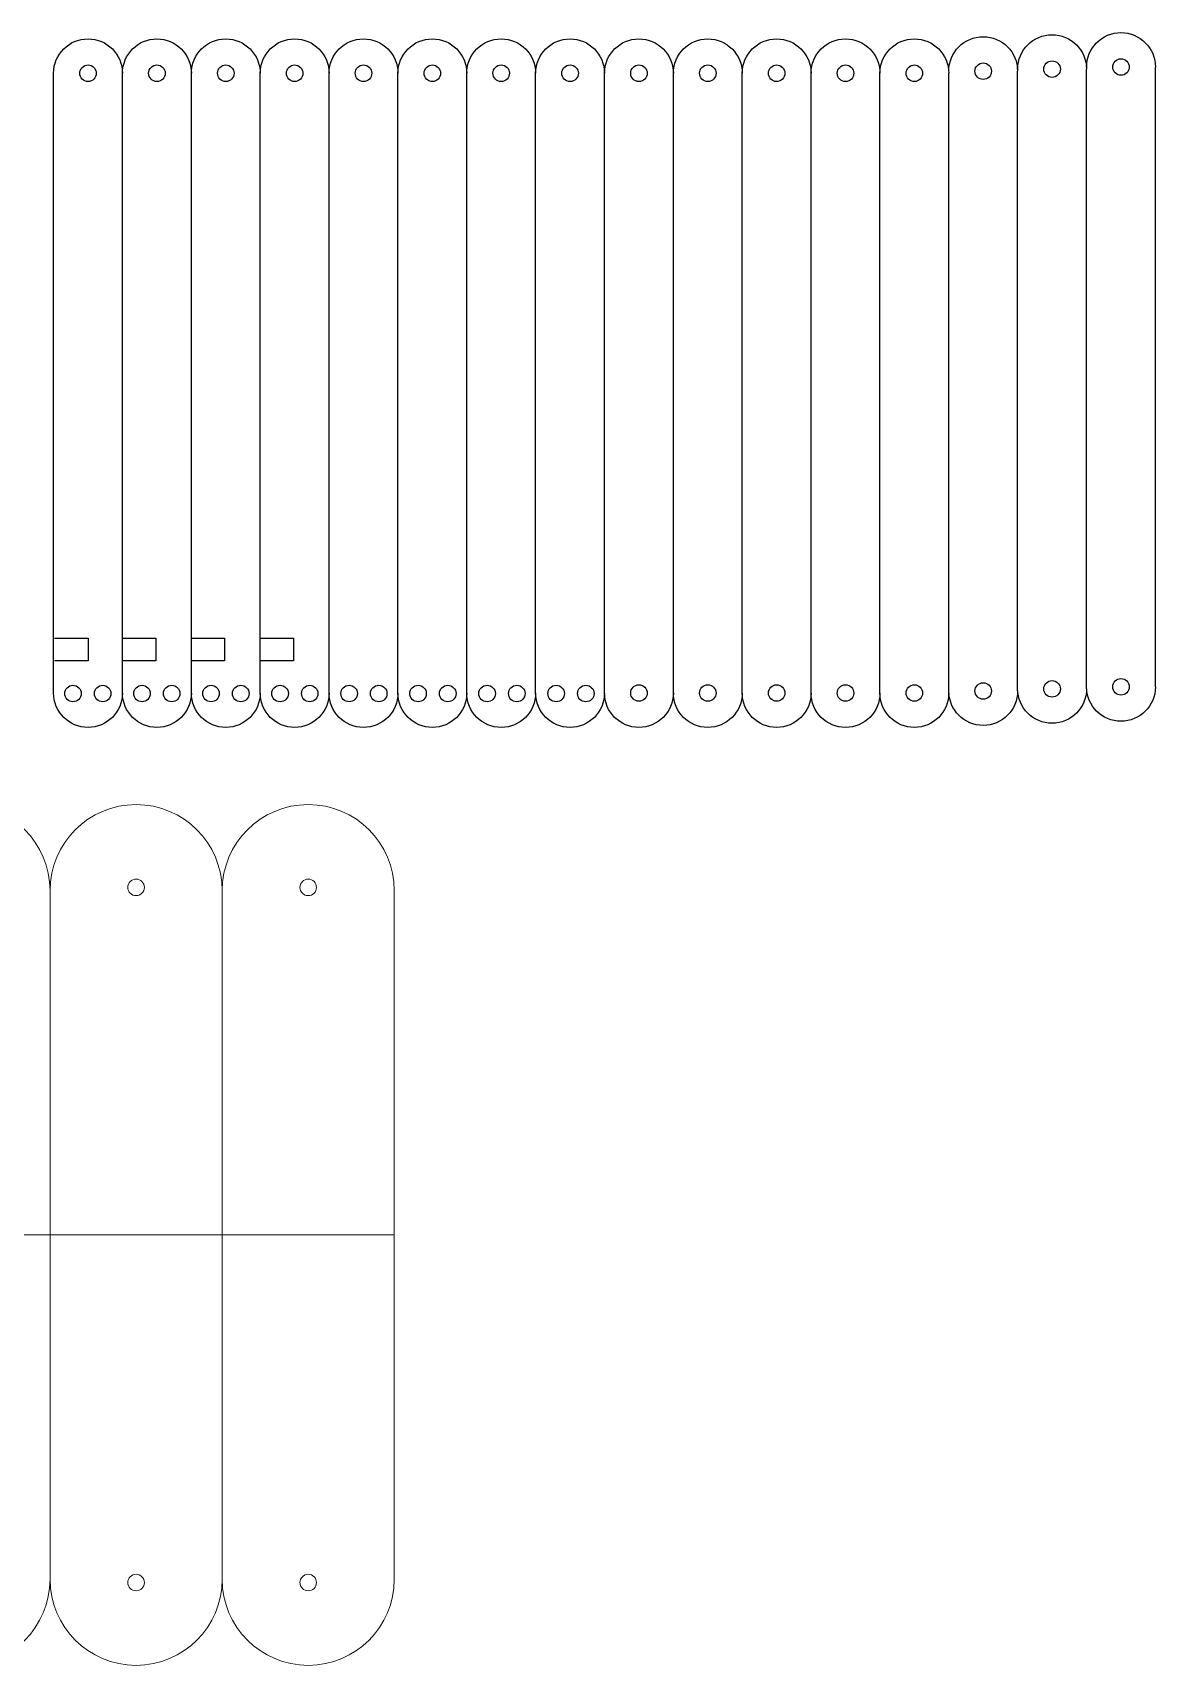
# Model space of a CAD drawing. Header units: inches. Extents: x 2.2 to 87.7, y 1.4 to 49.
# Drawn here: x 74.7 to 87.74, y 14.1 to 33.07 of the extents above; entities that cross this region are included whole.
import ezdxf

# ---------------------------------------------------------------- set-up
doc = ezdxf.new("R2010")
doc.units = ezdxf.units.IN
doc.header["$MEASUREMENT"] = 0
doc.layers.add('Layer 1', color=7, linetype='Continuous')

msp = doc.modelspace()

# ---------------------------------------------------------------- linework, layer by layer
at = {"layer": 'Layer 1', "color": 7, "lineweight": 25, "true_color": 0xffffff}
for points in [[(86.942, 25.448), (86.942, 32.648)], [(87.742, 25.472), (87.742, 32.672)], [(74.942, 25.4), (74.942, 32.6)], [(75.742, 25.4), (75.742, 32.6)], [(76.542, 25.4), (76.542, 32.6)], [(77.342, 25.4), (77.342, 32.6)], [(78.142, 25.4), (78.142, 32.6)], [(78.942, 25.4), (78.942, 32.6)], [(79.742, 25.4), (79.742, 32.6)], [(80.542, 25.4), (80.542, 32.6)], [(81.342, 25.4), (81.342, 32.6)], [(82.142, 25.4), (82.142, 32.6)], [(82.942, 25.4), (82.942, 32.6)], [(83.742, 25.4), (83.742, 32.6)], [(84.542, 25.4), (84.542, 32.6)], [(85.342, 25.4), (85.342, 32.6)], [(86.142, 25.424), (86.142, 32.624)], [(74.954, 26.039), (75.342, 26.039), (75.342, 25.774), (74.954, 25.774)], [(75.742, 26.039), (76.129, 26.039), (76.129, 25.774), (75.742, 25.774)], [(76.542, 26.039), (76.929, 26.039), (76.929, 25.774), (76.542, 25.774)], [(77.342, 26.039), (77.729, 26.039), (77.729, 25.774), (77.342, 25.774)]]:
    msp.add_lwpolyline(points, dxfattribs=at)
at = {"layer": 'Layer 1', "color": 7, "lineweight": 9, "true_color": 0xffffff}
for points in [[(74.9, 19.104), (74.9, 23.104)], [(76.9, 19.104), (76.9, 23.104)], [(78.9, 19.104), (78.9, 23.104)], [(62.9, 19.104), (78.9, 19.104)], [(74.9, 19.104), (74.9, 15.104)], [(76.9, 19.104), (76.9, 15.104)], [(78.9, 19.104), (78.9, 15.104)]]:
    msp.add_lwpolyline(points, dxfattribs=at)
at = {"layer": 'Layer 1', "color": 7, "lineweight": 25, "true_color": 0xffffff}
for points, knots in [([(85.342, 32.624), (85.342, 32.845), (85.521, 33.024), (85.742, 33.024), (85.962, 33.024), (86.142, 32.845), (86.142, 32.624)], [0, 0, 0, 0, 1, 1, 1, 2, 2, 2, 2]), ([(86.142, 32.648), (86.142, 32.869), (86.321, 33.048), (86.542, 33.048), (86.762, 33.048), (86.942, 32.869), (86.942, 32.648)], [0, 0, 0, 0, 1, 1, 1, 2, 2, 2, 2]), ([(86.942, 32.672), (86.942, 32.893), (87.121, 33.072), (87.342, 33.072), (87.562, 33.072), (87.742, 32.893), (87.742, 32.672)], [0, 0, 0, 0, 1, 1, 1, 2, 2, 2, 2]), ([(74.942, 32.6), (74.942, 32.821), (75.121, 33), (75.342, 33), (75.562, 33), (75.742, 32.821), (75.742, 32.6)], [0, 0, 0, 0, 1, 1, 1, 2, 2, 2, 2]), ([(75.742, 32.6), (75.742, 32.821), (75.921, 33), (76.142, 33), (76.362, 33), (76.542, 32.821), (76.542, 32.6)], [0, 0, 0, 0, 1, 1, 1, 2, 2, 2, 2]), ([(76.542, 32.6), (76.542, 32.821), (76.721, 33), (76.942, 33), (77.162, 33), (77.342, 32.821), (77.342, 32.6)], [0, 0, 0, 0, 1, 1, 1, 2, 2, 2, 2]), ([(77.342, 32.6), (77.342, 32.821), (77.521, 33), (77.742, 33), (77.962, 33), (78.142, 32.821), (78.142, 32.6)], [0, 0, 0, 0, 1, 1, 1, 2, 2, 2, 2]), ([(78.142, 32.6), (78.142, 32.821), (78.321, 33), (78.542, 33), (78.762, 33), (78.942, 32.821), (78.942, 32.6)], [0, 0, 0, 0, 1, 1, 1, 2, 2, 2, 2]), ([(78.942, 32.6), (78.942, 32.821), (79.121, 33), (79.342, 33), (79.562, 33), (79.742, 32.821), (79.742, 32.6)], [0, 0, 0, 0, 1, 1, 1, 2, 2, 2, 2]), ([(79.742, 32.6), (79.742, 32.821), (79.921, 33), (80.142, 33), (80.362, 33), (80.542, 32.821), (80.542, 32.6)], [0, 0, 0, 0, 1, 1, 1, 2, 2, 2, 2]), ([(80.542, 32.6), (80.542, 32.821), (80.721, 33), (80.942, 33), (81.162, 33), (81.342, 32.821), (81.342, 32.6)], [0, 0, 0, 0, 1, 1, 1, 2, 2, 2, 2]), ([(81.342, 32.6), (81.342, 32.821), (81.521, 33), (81.742, 33), (81.962, 33), (82.142, 32.821), (82.142, 32.6)], [0, 0, 0, 0, 1, 1, 1, 2, 2, 2, 2]), ([(82.142, 32.6), (82.142, 32.821), (82.321, 33), (82.542, 33), (82.762, 33), (82.942, 32.821), (82.942, 32.6)], [0, 0, 0, 0, 1, 1, 1, 2, 2, 2, 2]), ([(82.942, 32.6), (82.942, 32.821), (83.121, 33), (83.342, 33), (83.562, 33), (83.742, 32.821), (83.742, 32.6)], [0, 0, 0, 0, 1, 1, 1, 2, 2, 2, 2]), ([(83.742, 32.6), (83.742, 32.821), (83.921, 33), (84.142, 33), (84.362, 33), (84.542, 32.821), (84.542, 32.6)], [0, 0, 0, 0, 1, 1, 1, 2, 2, 2, 2]), ([(84.542, 32.6), (84.542, 32.821), (84.721, 33), (84.942, 33), (85.162, 33), (85.342, 32.821), (85.342, 32.6)], [0, 0, 0, 0, 1, 1, 1, 2, 2, 2, 2]), ([(75.342, 32.696), (75.289, 32.696), (75.246, 32.653), (75.246, 32.6), (75.246, 32.547), (75.289, 32.504), (75.342, 32.504), (75.395, 32.504), (75.438, 32.547), (75.438, 32.6), (75.438, 32.653), (75.395, 32.696), (75.342, 32.696)], [0, 0, 0, 0, 1, 1, 1, 2, 2, 2, 3, 3, 3, 4, 4, 4, 4]), ([(76.142, 32.696), (76.089, 32.696), (76.046, 32.653), (76.046, 32.6), (76.046, 32.547), (76.089, 32.504), (76.142, 32.504), (76.195, 32.504), (76.238, 32.547), (76.238, 32.6), (76.238, 32.653), (76.195, 32.696), (76.142, 32.696)], [0, 0, 0, 0, 1, 1, 1, 2, 2, 2, 3, 3, 3, 4, 4, 4, 4]), ([(76.942, 32.696), (76.889, 32.696), (76.846, 32.653), (76.846, 32.6), (76.846, 32.547), (76.889, 32.504), (76.942, 32.504), (76.995, 32.504), (77.038, 32.547), (77.038, 32.6), (77.038, 32.653), (76.995, 32.696), (76.942, 32.696)], [0, 0, 0, 0, 1, 1, 1, 2, 2, 2, 3, 3, 3, 4, 4, 4, 4]), ([(77.742, 32.696), (77.689, 32.696), (77.646, 32.653), (77.646, 32.6), (77.646, 32.547), (77.689, 32.504), (77.742, 32.504), (77.795, 32.504), (77.838, 32.547), (77.838, 32.6), (77.838, 32.653), (77.795, 32.696), (77.742, 32.696)], [0, 0, 0, 0, 1, 1, 1, 2, 2, 2, 3, 3, 3, 4, 4, 4, 4]), ([(78.542, 32.696), (78.489, 32.696), (78.446, 32.653), (78.446, 32.6), (78.446, 32.547), (78.489, 32.504), (78.542, 32.504), (78.595, 32.504), (78.638, 32.547), (78.638, 32.6), (78.638, 32.653), (78.595, 32.696), (78.542, 32.696)], [0, 0, 0, 0, 1, 1, 1, 2, 2, 2, 3, 3, 3, 4, 4, 4, 4]), ([(79.342, 32.696), (79.289, 32.696), (79.246, 32.653), (79.246, 32.6), (79.246, 32.547), (79.289, 32.504), (79.342, 32.504), (79.395, 32.504), (79.438, 32.547), (79.438, 32.6), (79.438, 32.653), (79.395, 32.696), (79.342, 32.696)], [0, 0, 0, 0, 1, 1, 1, 2, 2, 2, 3, 3, 3, 4, 4, 4, 4]), ([(80.142, 32.696), (80.089, 32.696), (80.046, 32.653), (80.046, 32.6), (80.046, 32.547), (80.089, 32.504), (80.142, 32.504), (80.195, 32.504), (80.238, 32.547), (80.238, 32.6), (80.238, 32.653), (80.195, 32.696), (80.142, 32.696)], [0, 0, 0, 0, 1, 1, 1, 2, 2, 2, 3, 3, 3, 4, 4, 4, 4]), ([(80.942, 32.696), (80.889, 32.696), (80.846, 32.653), (80.846, 32.6), (80.846, 32.547), (80.889, 32.504), (80.942, 32.504), (80.995, 32.504), (81.038, 32.547), (81.038, 32.6), (81.038, 32.653), (80.995, 32.696), (80.942, 32.696)], [0, 0, 0, 0, 1, 1, 1, 2, 2, 2, 3, 3, 3, 4, 4, 4, 4]), ([(81.742, 32.696), (81.689, 32.696), (81.646, 32.653), (81.646, 32.6), (81.646, 32.547), (81.689, 32.504), (81.742, 32.504), (81.795, 32.504), (81.838, 32.547), (81.838, 32.6), (81.838, 32.653), (81.795, 32.696), (81.742, 32.696)], [0, 0, 0, 0, 1, 1, 1, 2, 2, 2, 3, 3, 3, 4, 4, 4, 4]), ([(82.542, 32.696), (82.489, 32.696), (82.446, 32.653), (82.446, 32.6), (82.446, 32.547), (82.489, 32.504), (82.542, 32.504), (82.595, 32.504), (82.638, 32.547), (82.638, 32.6), (82.638, 32.653), (82.595, 32.696), (82.542, 32.696)], [0, 0, 0, 0, 1, 1, 1, 2, 2, 2, 3, 3, 3, 4, 4, 4, 4]), ([(83.342, 32.696), (83.289, 32.696), (83.246, 32.653), (83.246, 32.6), (83.246, 32.547), (83.289, 32.504), (83.342, 32.504), (83.395, 32.504), (83.438, 32.547), (83.438, 32.6), (83.438, 32.653), (83.395, 32.696), (83.342, 32.696)], [0, 0, 0, 0, 1, 1, 1, 2, 2, 2, 3, 3, 3, 4, 4, 4, 4]), ([(84.142, 32.696), (84.089, 32.696), (84.046, 32.653), (84.046, 32.6), (84.046, 32.547), (84.089, 32.504), (84.142, 32.504), (84.195, 32.504), (84.238, 32.547), (84.238, 32.6), (84.238, 32.653), (84.195, 32.696), (84.142, 32.696)], [0, 0, 0, 0, 1, 1, 1, 2, 2, 2, 3, 3, 3, 4, 4, 4, 4]), ([(84.942, 32.696), (84.889, 32.696), (84.846, 32.653), (84.846, 32.6), (84.846, 32.547), (84.889, 32.504), (84.942, 32.504), (84.995, 32.504), (85.038, 32.547), (85.038, 32.6), (85.038, 32.653), (84.995, 32.696), (84.942, 32.696)], [0, 0, 0, 0, 1, 1, 1, 2, 2, 2, 3, 3, 3, 4, 4, 4, 4]), ([(85.742, 32.72), (85.689, 32.72), (85.646, 32.677), (85.646, 32.624), (85.646, 32.571), (85.689, 32.528), (85.742, 32.528), (85.795, 32.528), (85.838, 32.571), (85.838, 32.624), (85.838, 32.677), (85.795, 32.72), (85.742, 32.72)], [0, 0, 0, 0, 1, 1, 1, 2, 2, 2, 3, 3, 3, 4, 4, 4, 4]), ([(86.542, 32.744), (86.489, 32.744), (86.446, 32.701), (86.446, 32.648), (86.446, 32.595), (86.489, 32.552), (86.542, 32.552), (86.595, 32.552), (86.638, 32.595), (86.638, 32.648), (86.638, 32.701), (86.595, 32.744), (86.542, 32.744)], [0, 0, 0, 0, 1, 1, 1, 2, 2, 2, 3, 3, 3, 4, 4, 4, 4]), ([(87.342, 32.768), (87.289, 32.768), (87.246, 32.725), (87.246, 32.672), (87.246, 32.619), (87.289, 32.576), (87.342, 32.576), (87.395, 32.576), (87.438, 32.619), (87.438, 32.672), (87.438, 32.725), (87.395, 32.768), (87.342, 32.768)], [0, 0, 0, 0, 1, 1, 1, 2, 2, 2, 3, 3, 3, 4, 4, 4, 4]), ([(75.167, 25.49), (75.114, 25.49), (75.072, 25.447), (75.072, 25.394), (75.072, 25.341), (75.114, 25.298), (75.167, 25.298), (75.22, 25.298), (75.263, 25.341), (75.263, 25.394), (75.263, 25.447), (75.22, 25.49), (75.167, 25.49)], [0, 0, 0, 0, 1, 1, 1, 2, 2, 2, 3, 3, 3, 4, 4, 4, 4]), ([(75.512, 25.49), (75.459, 25.49), (75.416, 25.447), (75.416, 25.394), (75.416, 25.341), (75.459, 25.298), (75.512, 25.298), (75.565, 25.298), (75.608, 25.341), (75.608, 25.394), (75.608, 25.447), (75.565, 25.49), (75.512, 25.49)], [0, 0, 0, 0, 1, 1, 1, 2, 2, 2, 3, 3, 3, 4, 4, 4, 4]), ([(75.969, 25.49), (75.916, 25.49), (75.873, 25.447), (75.873, 25.394), (75.873, 25.341), (75.916, 25.298), (75.969, 25.298), (76.022, 25.298), (76.065, 25.341), (76.065, 25.394), (76.065, 25.447), (76.022, 25.49), (75.969, 25.49)], [0, 0, 0, 0, 1, 1, 1, 2, 2, 2, 3, 3, 3, 4, 4, 4, 4]), ([(76.314, 25.49), (76.261, 25.49), (76.218, 25.447), (76.218, 25.394), (76.218, 25.341), (76.261, 25.298), (76.314, 25.298), (76.367, 25.298), (76.41, 25.341), (76.41, 25.394), (76.41, 25.447), (76.367, 25.49), (76.314, 25.49)], [0, 0, 0, 0, 1, 1, 1, 2, 2, 2, 3, 3, 3, 4, 4, 4, 4]), ([(76.771, 25.49), (76.718, 25.49), (76.675, 25.447), (76.675, 25.394), (76.675, 25.341), (76.718, 25.298), (76.771, 25.298), (76.824, 25.298), (76.867, 25.341), (76.867, 25.394), (76.867, 25.447), (76.824, 25.49), (76.771, 25.49)], [0, 0, 0, 0, 1, 1, 1, 2, 2, 2, 3, 3, 3, 4, 4, 4, 4]), ([(77.116, 25.49), (77.063, 25.49), (77.02, 25.447), (77.02, 25.394), (77.02, 25.341), (77.063, 25.298), (77.116, 25.298), (77.169, 25.298), (77.212, 25.341), (77.212, 25.394), (77.212, 25.447), (77.169, 25.49), (77.116, 25.49)], [0, 0, 0, 0, 1, 1, 1, 2, 2, 2, 3, 3, 3, 4, 4, 4, 4]), ([(77.573, 25.49), (77.52, 25.49), (77.477, 25.447), (77.477, 25.394), (77.477, 25.341), (77.52, 25.298), (77.573, 25.298), (77.626, 25.298), (77.669, 25.341), (77.669, 25.394), (77.669, 25.447), (77.626, 25.49), (77.573, 25.49)], [0, 0, 0, 0, 1, 1, 1, 2, 2, 2, 3, 3, 3, 4, 4, 4, 4]), ([(77.917, 25.49), (77.864, 25.49), (77.822, 25.447), (77.822, 25.394), (77.822, 25.341), (77.864, 25.298), (77.917, 25.298), (77.97, 25.298), (78.013, 25.341), (78.013, 25.394), (78.013, 25.447), (77.97, 25.49), (77.917, 25.49)], [0, 0, 0, 0, 1, 1, 1, 2, 2, 2, 3, 3, 3, 4, 4, 4, 4]), ([(78.375, 25.49), (78.322, 25.49), (78.279, 25.447), (78.279, 25.394), (78.279, 25.341), (78.322, 25.298), (78.375, 25.298), (78.428, 25.298), (78.471, 25.341), (78.471, 25.394), (78.471, 25.447), (78.428, 25.49), (78.375, 25.49)], [0, 0, 0, 0, 1, 1, 1, 2, 2, 2, 3, 3, 3, 4, 4, 4, 4]), ([(78.719, 25.49), (78.666, 25.49), (78.623, 25.447), (78.623, 25.394), (78.623, 25.341), (78.666, 25.298), (78.719, 25.298), (78.772, 25.298), (78.815, 25.341), (78.815, 25.394), (78.815, 25.447), (78.772, 25.49), (78.719, 25.49)], [0, 0, 0, 0, 1, 1, 1, 2, 2, 2, 3, 3, 3, 4, 4, 4, 4]), ([(79.176, 25.49), (79.123, 25.49), (79.08, 25.447), (79.08, 25.394), (79.08, 25.341), (79.123, 25.298), (79.176, 25.298), (79.229, 25.298), (79.272, 25.341), (79.272, 25.394), (79.272, 25.447), (79.229, 25.49), (79.176, 25.49)], [0, 0, 0, 0, 1, 1, 1, 2, 2, 2, 3, 3, 3, 4, 4, 4, 4]), ([(79.521, 25.49), (79.468, 25.49), (79.425, 25.447), (79.425, 25.394), (79.425, 25.341), (79.468, 25.298), (79.521, 25.298), (79.574, 25.298), (79.617, 25.341), (79.617, 25.394), (79.617, 25.447), (79.574, 25.49), (79.521, 25.49)], [0, 0, 0, 0, 1, 1, 1, 2, 2, 2, 3, 3, 3, 4, 4, 4, 4]), ([(79.978, 25.49), (79.925, 25.49), (79.882, 25.447), (79.882, 25.394), (79.882, 25.341), (79.925, 25.298), (79.978, 25.298), (80.031, 25.298), (80.074, 25.341), (80.074, 25.394), (80.074, 25.447), (80.031, 25.49), (79.978, 25.49)], [0, 0, 0, 0, 1, 1, 1, 2, 2, 2, 3, 3, 3, 4, 4, 4, 4]), ([(80.323, 25.49), (80.27, 25.49), (80.227, 25.447), (80.227, 25.394), (80.227, 25.341), (80.27, 25.298), (80.323, 25.298), (80.376, 25.298), (80.419, 25.341), (80.419, 25.394), (80.419, 25.447), (80.376, 25.49), (80.323, 25.49)], [0, 0, 0, 0, 1, 1, 1, 2, 2, 2, 3, 3, 3, 4, 4, 4, 4]), ([(80.78, 25.49), (80.727, 25.49), (80.684, 25.447), (80.684, 25.394), (80.684, 25.341), (80.727, 25.298), (80.78, 25.298), (80.833, 25.298), (80.876, 25.341), (80.876, 25.394), (80.876, 25.447), (80.833, 25.49), (80.78, 25.49)], [0, 0, 0, 0, 1, 1, 1, 2, 2, 2, 3, 3, 3, 4, 4, 4, 4]), ([(81.125, 25.49), (81.072, 25.49), (81.029, 25.447), (81.029, 25.394), (81.029, 25.341), (81.072, 25.298), (81.125, 25.298), (81.178, 25.298), (81.221, 25.341), (81.221, 25.394), (81.221, 25.447), (81.178, 25.49), (81.125, 25.49)], [0, 0, 0, 0, 1, 1, 1, 2, 2, 2, 3, 3, 3, 4, 4, 4, 4]), ([(81.742, 25.496), (81.689, 25.496), (81.646, 25.453), (81.646, 25.4), (81.646, 25.347), (81.689, 25.304), (81.742, 25.304), (81.795, 25.304), (81.838, 25.347), (81.838, 25.4), (81.838, 25.453), (81.795, 25.496), (81.742, 25.496)], [0, 0, 0, 0, 1, 1, 1, 2, 2, 2, 3, 3, 3, 4, 4, 4, 4]), ([(82.542, 25.496), (82.489, 25.496), (82.446, 25.453), (82.446, 25.4), (82.446, 25.347), (82.489, 25.304), (82.542, 25.304), (82.595, 25.304), (82.638, 25.347), (82.638, 25.4), (82.638, 25.453), (82.595, 25.496), (82.542, 25.496)], [0, 0, 0, 0, 1, 1, 1, 2, 2, 2, 3, 3, 3, 4, 4, 4, 4]), ([(83.342, 25.496), (83.289, 25.496), (83.246, 25.453), (83.246, 25.4), (83.246, 25.347), (83.289, 25.304), (83.342, 25.304), (83.395, 25.304), (83.438, 25.347), (83.438, 25.4), (83.438, 25.453), (83.395, 25.496), (83.342, 25.496)], [0, 0, 0, 0, 1, 1, 1, 2, 2, 2, 3, 3, 3, 4, 4, 4, 4]), ([(84.142, 25.496), (84.089, 25.496), (84.046, 25.453), (84.046, 25.4), (84.046, 25.347), (84.089, 25.304), (84.142, 25.304), (84.195, 25.304), (84.238, 25.347), (84.238, 25.4), (84.238, 25.453), (84.195, 25.496), (84.142, 25.496)], [0, 0, 0, 0, 1, 1, 1, 2, 2, 2, 3, 3, 3, 4, 4, 4, 4]), ([(84.942, 25.496), (84.889, 25.496), (84.846, 25.453), (84.846, 25.4), (84.846, 25.347), (84.889, 25.304), (84.942, 25.304), (84.995, 25.304), (85.038, 25.347), (85.038, 25.4), (85.038, 25.453), (84.995, 25.496), (84.942, 25.496)], [0, 0, 0, 0, 1, 1, 1, 2, 2, 2, 3, 3, 3, 4, 4, 4, 4]), ([(86.142, 25.424), (86.142, 25.203), (85.962, 25.024), (85.742, 25.024), (85.521, 25.024), (85.342, 25.203), (85.342, 25.424)], [0, 0, 0, 0, 1, 1, 1, 2, 2, 2, 2]), ([(85.742, 25.52), (85.689, 25.52), (85.646, 25.477), (85.646, 25.424), (85.646, 25.371), (85.689, 25.328), (85.742, 25.328), (85.795, 25.328), (85.838, 25.371), (85.838, 25.424), (85.838, 25.477), (85.795, 25.52), (85.742, 25.52)], [0, 0, 0, 0, 1, 1, 1, 2, 2, 2, 3, 3, 3, 4, 4, 4, 4]), ([(86.942, 25.448), (86.942, 25.227), (86.762, 25.048), (86.542, 25.048), (86.321, 25.048), (86.142, 25.227), (86.142, 25.448)], [0, 0, 0, 0, 1, 1, 1, 2, 2, 2, 2]), ([(86.542, 25.544), (86.489, 25.544), (86.446, 25.501), (86.446, 25.448), (86.446, 25.395), (86.489, 25.352), (86.542, 25.352), (86.595, 25.352), (86.638, 25.395), (86.638, 25.448), (86.638, 25.501), (86.595, 25.544), (86.542, 25.544)], [0, 0, 0, 0, 1, 1, 1, 2, 2, 2, 3, 3, 3, 4, 4, 4, 4]), ([(87.742, 25.472), (87.742, 25.251), (87.562, 25.072), (87.342, 25.072), (87.121, 25.072), (86.942, 25.251), (86.942, 25.472)], [0, 0, 0, 0, 1, 1, 1, 2, 2, 2, 2]), ([(87.342, 25.568), (87.289, 25.568), (87.246, 25.525), (87.246, 25.472), (87.246, 25.419), (87.289, 25.376), (87.342, 25.376), (87.395, 25.376), (87.438, 25.419), (87.438, 25.472), (87.438, 25.525), (87.395, 25.568), (87.342, 25.568)], [0, 0, 0, 0, 1, 1, 1, 2, 2, 2, 3, 3, 3, 4, 4, 4, 4]), ([(75.742, 25.4), (75.742, 25.179), (75.562, 25), (75.342, 25), (75.121, 25), (74.942, 25.179), (74.942, 25.4)], [0, 0, 0, 0, 1, 1, 1, 2, 2, 2, 2]), ([(76.542, 25.4), (76.542, 25.179), (76.362, 25), (76.142, 25), (75.921, 25), (75.742, 25.179), (75.742, 25.4)], [0, 0, 0, 0, 1, 1, 1, 2, 2, 2, 2]), ([(77.342, 25.4), (77.342, 25.179), (77.162, 25), (76.942, 25), (76.721, 25), (76.542, 25.179), (76.542, 25.4)], [0, 0, 0, 0, 1, 1, 1, 2, 2, 2, 2]), ([(78.142, 25.4), (78.142, 25.179), (77.962, 25), (77.742, 25), (77.521, 25), (77.342, 25.179), (77.342, 25.4)], [0, 0, 0, 0, 1, 1, 1, 2, 2, 2, 2]), ([(78.942, 25.4), (78.942, 25.179), (78.762, 25), (78.542, 25), (78.321, 25), (78.142, 25.179), (78.142, 25.4)], [0, 0, 0, 0, 1, 1, 1, 2, 2, 2, 2]), ([(79.742, 25.4), (79.742, 25.179), (79.562, 25), (79.342, 25), (79.121, 25), (78.942, 25.179), (78.942, 25.4)], [0, 0, 0, 0, 1, 1, 1, 2, 2, 2, 2]), ([(80.542, 25.4), (80.542, 25.179), (80.362, 25), (80.142, 25), (79.921, 25), (79.742, 25.179), (79.742, 25.4)], [0, 0, 0, 0, 1, 1, 1, 2, 2, 2, 2]), ([(81.342, 25.4), (81.342, 25.179), (81.162, 25), (80.942, 25), (80.721, 25), (80.542, 25.179), (80.542, 25.4)], [0, 0, 0, 0, 1, 1, 1, 2, 2, 2, 2]), ([(82.142, 25.4), (82.142, 25.179), (81.962, 25), (81.742, 25), (81.521, 25), (81.342, 25.179), (81.342, 25.4)], [0, 0, 0, 0, 1, 1, 1, 2, 2, 2, 2]), ([(82.942, 25.4), (82.942, 25.179), (82.762, 25), (82.542, 25), (82.321, 25), (82.142, 25.179), (82.142, 25.4)], [0, 0, 0, 0, 1, 1, 1, 2, 2, 2, 2]), ([(83.742, 25.4), (83.742, 25.179), (83.562, 25), (83.342, 25), (83.121, 25), (82.942, 25.179), (82.942, 25.4)], [0, 0, 0, 0, 1, 1, 1, 2, 2, 2, 2]), ([(84.542, 25.4), (84.542, 25.179), (84.362, 25), (84.142, 25), (83.921, 25), (83.742, 25.179), (83.742, 25.4)], [0, 0, 0, 0, 1, 1, 1, 2, 2, 2, 2]), ([(85.342, 25.4), (85.342, 25.179), (85.162, 25), (84.942, 25), (84.721, 25), (84.542, 25.179), (84.542, 25.4)], [0, 0, 0, 0, 1, 1, 1, 2, 2, 2, 2])]:
    msp.add_open_spline(points, degree=3, knots=knots, dxfattribs=at)
at = {"layer": 'Layer 1', "color": 7, "lineweight": 9, "true_color": 0xffffff}
for points, knots in [([(72.9, 23.104), (72.9, 23.657), (73.348, 24.104), (73.9, 24.104), (74.452, 24.104), (74.9, 23.657), (74.9, 23.104)], [0, 0, 0, 0, 1, 1, 1, 2, 2, 2, 2]), ([(74.9, 23.104), (74.9, 23.657), (75.348, 24.104), (75.9, 24.104), (76.452, 24.104), (76.9, 23.657), (76.9, 23.104)], [0, 0, 0, 0, 1, 1, 1, 2, 2, 2, 2]), ([(76.9, 23.104), (76.9, 23.657), (77.348, 24.104), (77.9, 24.104), (78.452, 24.104), (78.9, 23.657), (78.9, 23.104)], [0, 0, 0, 0, 1, 1, 1, 2, 2, 2, 2]), ([(75.9, 23.238), (75.847, 23.238), (75.804, 23.195), (75.804, 23.142), (75.804, 23.089), (75.847, 23.046), (75.9, 23.046), (75.953, 23.046), (75.996, 23.089), (75.996, 23.142), (75.996, 23.195), (75.953, 23.238), (75.9, 23.238)], [0, 0, 0, 0, 1, 1, 1, 2, 2, 2, 3, 3, 3, 4, 4, 4, 4]), ([(77.9, 23.238), (77.847, 23.238), (77.804, 23.195), (77.804, 23.142), (77.804, 23.089), (77.847, 23.046), (77.9, 23.046), (77.953, 23.046), (77.996, 23.089), (77.996, 23.142), (77.996, 23.195), (77.953, 23.238), (77.9, 23.238)], [0, 0, 0, 0, 1, 1, 1, 2, 2, 2, 3, 3, 3, 4, 4, 4, 4]), ([(74.9, 15.104), (74.9, 14.552), (74.452, 14.104), (73.9, 14.104), (73.348, 14.104), (72.9, 14.552), (72.9, 15.104)], [0, 0, 0, 0, 1, 1, 1, 2, 2, 2, 2]), ([(76.9, 15.104), (76.9, 14.552), (76.452, 14.104), (75.9, 14.104), (75.348, 14.104), (74.9, 14.552), (74.9, 15.104)], [0, 0, 0, 0, 1, 1, 1, 2, 2, 2, 2]), ([(75.9, 14.97), (75.953, 14.97), (75.996, 15.013), (75.996, 15.066), (75.996, 15.119), (75.953, 15.162), (75.9, 15.162), (75.847, 15.162), (75.804, 15.119), (75.804, 15.066), (75.804, 15.013), (75.847, 14.97), (75.9, 14.97)], [0, 0, 0, 0, 1, 1, 1, 2, 2, 2, 3, 3, 3, 4, 4, 4, 4]), ([(78.9, 15.104), (78.9, 14.552), (78.452, 14.104), (77.9, 14.104), (77.348, 14.104), (76.9, 14.552), (76.9, 15.104)], [0, 0, 0, 0, 1, 1, 1, 2, 2, 2, 2]), ([(77.9, 14.97), (77.953, 14.97), (77.996, 15.013), (77.996, 15.066), (77.996, 15.119), (77.953, 15.162), (77.9, 15.162), (77.847, 15.162), (77.804, 15.119), (77.804, 15.066), (77.804, 15.013), (77.847, 14.97), (77.9, 14.97)], [0, 0, 0, 0, 1, 1, 1, 2, 2, 2, 3, 3, 3, 4, 4, 4, 4])]:
    msp.add_open_spline(points, degree=3, knots=knots, dxfattribs=at)

doc.saveas('drawing.dxf')
